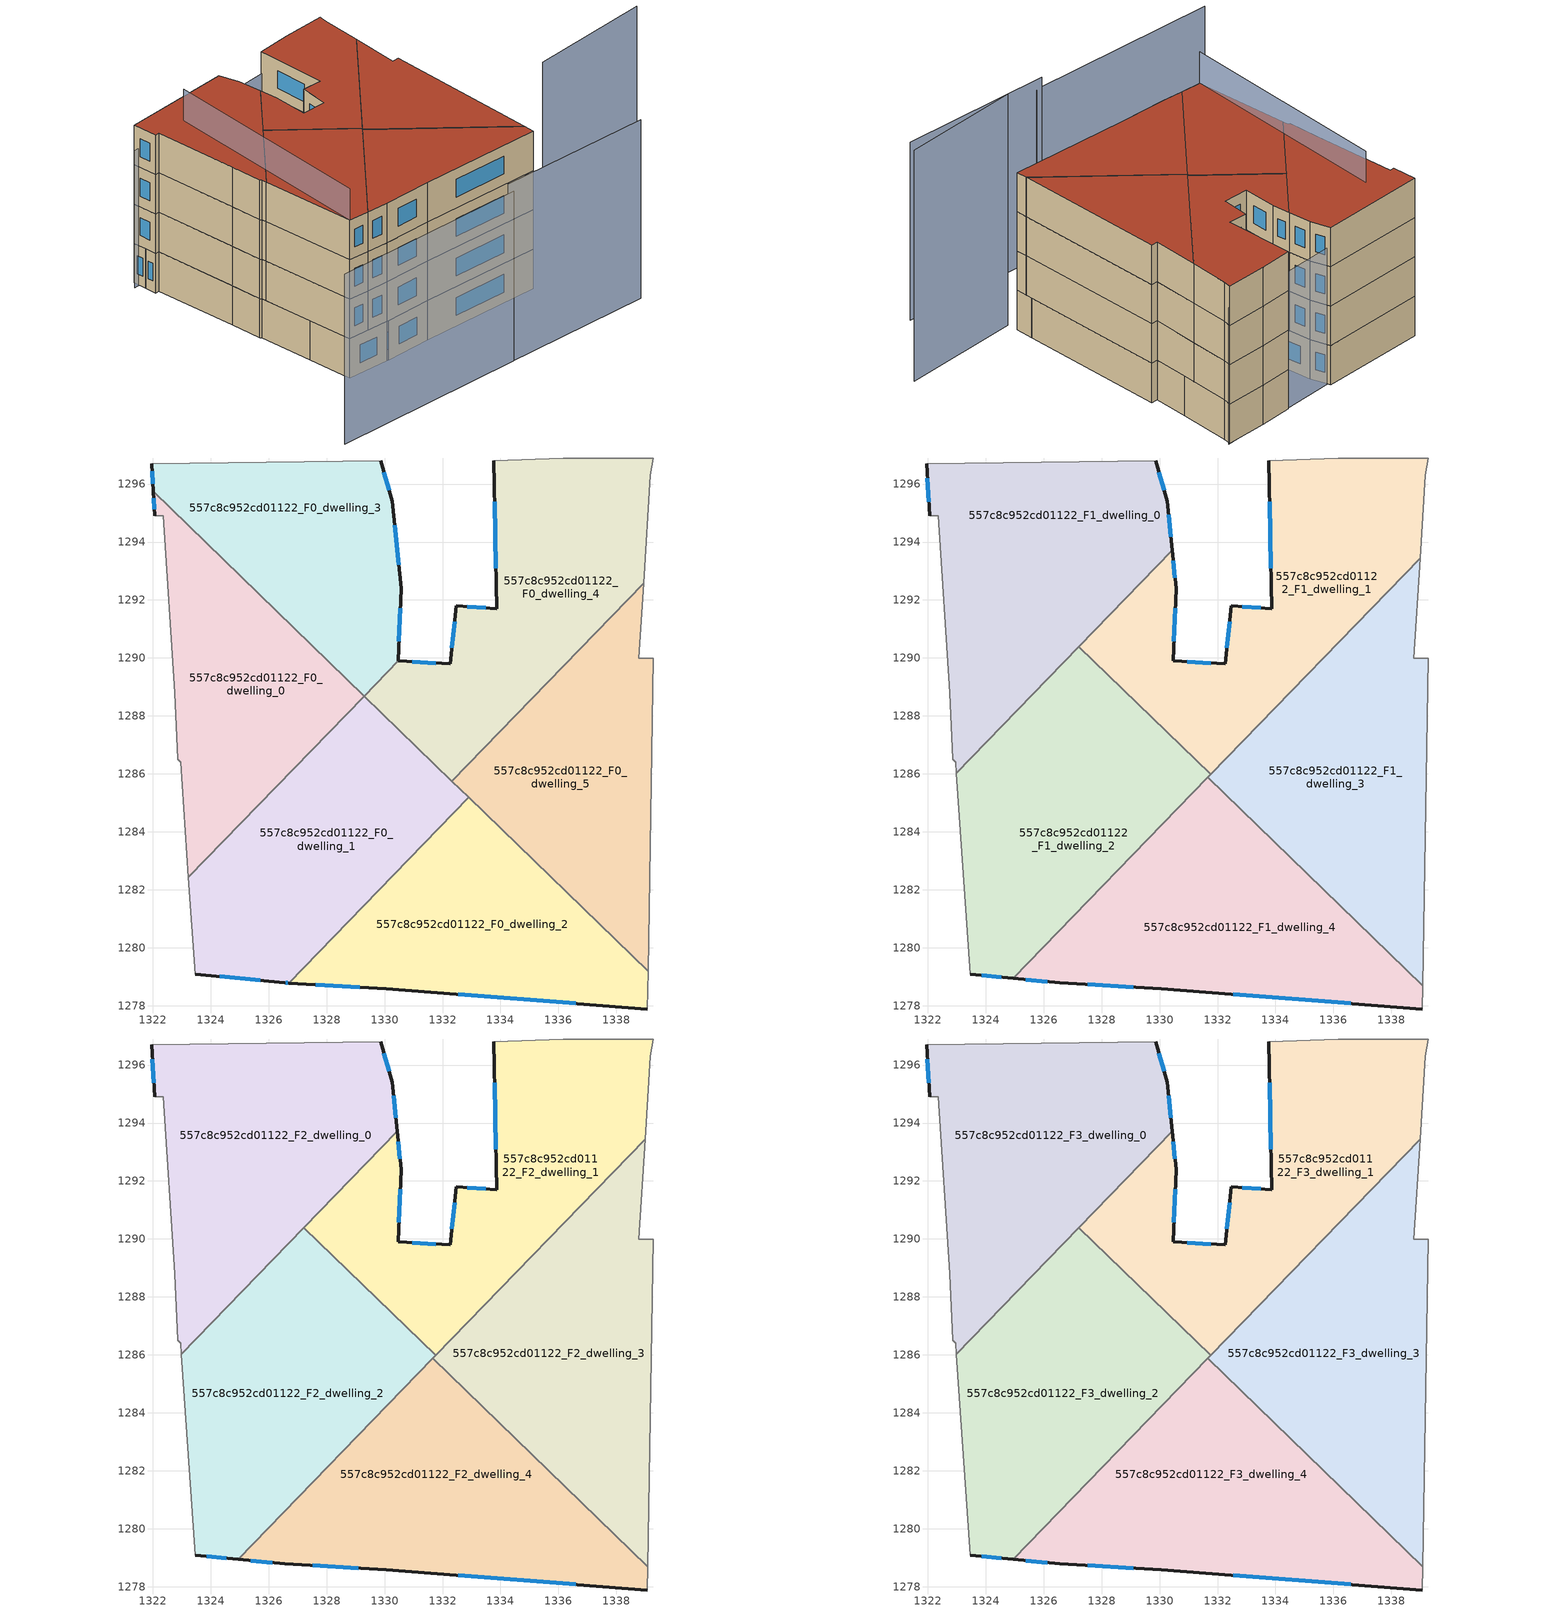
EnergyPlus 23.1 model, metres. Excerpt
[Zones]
557c8c952cd01122_F0_dwelling_0
 floor ground (EU_floor_Construction): 1322.36,1294.9 1322.06,1294.9 1322.02,1295.75 1329.3,1288.69 1323.23,1282.43 1322.96,1286.4 1322.86,1286.5 1322.76,1288.8 z0
 wall outside (EU_wall_Construction): 1322.02,1295.75 1322.06,1294.9 z0:3
 wall adiabatic (EU_wall_Construction): 1322.06,1294.9 1322.36,1294.9 1322.76,1288.8 1322.86,1286.5 1322.96,1286.4 1323.23,1282.43 z0:3
 wall to 557c8c952cd01122_F0_dwelling_3 (EU_wall_Construction): 1329.3,1288.69 1322.02,1295.75 z0:3
 wall to 557c8c952cd01122_F0_dwelling_1 (EU_wall_Construction): 1323.23,1282.43 1329.3,1288.69 z0:3
 window (EU_Window_Construction): 1322.03,1295.51 1322.05,1295.13 z0.83:2.17
557c8c952cd01122_F0_dwelling_1
 floor ground (EU_floor_Construction): 1332.91,1285.19 1326.69,1278.78 1326.56,1278.79 1323.46,1279.09 1323.23,1282.43 1329.3,1288.69 z0
 wall outside (EU_wall_Construction): 1323.46,1279.09 1326.56,1278.79 1326.69,1278.78 z0:3
 wall to 557c8c952cd01122_F0_dwelling_2 (EU_wall_Construction): 1326.69,1278.78 1332.91,1285.19 z0:3
 wall adiabatic (EU_wall_Construction): 1323.23,1282.43 1323.46,1279.09 z0:3
 wall to 557c8c952cd01122_F0_dwelling_4 (EU_wall_Construction): 1332.32,1285.75 1329.3,1288.69 z0:3
 wall to 557c8c952cd01122_F0_dwelling_5 (EU_wall_Construction): 1332.9,1285.19 1332.32,1285.75 z0:3
 window (EU_Window_Construction): 1326.6,1278.79 1326.66,1278.78 / 1324.31,1279.01 1325.71,1278.87 z0.83:2.17
557c8c952cd01122_F0_dwelling_2
 floor ground (EU_floor_Construction): 1339.09,1279.19 1339.07,1277.89 1330.06,1278.59 1326.69,1278.78 1332.91,1285.19 z0
 wall outside (EU_wall_Construction): 1326.69,1278.78 1330.06,1278.59 1339.07,1277.89 z0:3
 wall adiabatic (EU_wall_Construction): 1339.07,1277.89 1339.09,1279.19 z0:3
 wall to 557c8c952cd01122_F0_dwelling_5 (EU_wall_Construction): 1339.09,1279.19 1332.91,1285.19 z0:3
 window (EU_Window_Construction): 1332.54,1278.4 1336.59,1278.08 / 1327.62,1278.73 1329.14,1278.64 z0.83:2.17
557c8c952cd01122_F0_dwelling_3
 floor ground (EU_floor_Construction): 1329.87,1296.8 1330.27,1295.4 1330.57,1292.4 1330.47,1289.9 1329.3,1288.69 1322.02,1295.75 1321.96,1296.7 z0
 wall outside (EU_wall_Construction): 1321.96,1296.7 1322.02,1295.75 / 1330.47,1289.9 1330.57,1292.4 1330.27,1295.4 1329.87,1296.8 z0:3
 wall adiabatic (EU_wall_Construction): 1329.87,1296.8 1321.96,1296.7 z0:3
 wall to 557c8c952cd01122_F0_dwelling_4 (EU_wall_Construction): 1329.3,1288.69 1330.47,1289.9 z0:3
 window (EU_Window_Construction): 1321.98,1296.44 1322,1296.01 / 1330.16,1295.79 1329.98,1296.42 / 1330.48,1293.22 1330.35,1294.57 / 1330.49,1290.58 1330.54,1291.71 z0.83:2.17
557c8c952cd01122_F0_dwelling_4
 floor ground (EU_floor_Construction): 1339.28,1296.9 1339.18,1296.3 1338.94,1292.58 1332.32,1285.75 1329.3,1288.69 1330.47,1289.9 1332.27,1289.8 1332.47,1291.8 1333.87,1291.7 1333.77,1296.8 1336.17,1296.9 z0
 wall outside (EU_wall_Construction): 1333.77,1296.8 1333.87,1291.7 1332.47,1291.8 1332.27,1289.8 1330.47,1289.9 z0:3
 wall adiabatic (EU_wall_Construction): 1338.94,1292.58 1339.18,1296.3 1339.28,1296.9 1336.17,1296.9 1333.77,1296.8 z0:3
 wall to 557c8c952cd01122_F0_dwelling_5 (EU_wall_Construction): 1332.32,1285.75 1338.94,1292.58 z0:3
 window (EU_Window_Construction): 1331.77,1289.82 1330.96,1289.87 / 1332.41,1291.25 1332.32,1290.35 / 1333.48,1291.72 1332.85,1291.77 / 1333.8,1295.4 1333.84,1293.1 z0.83:2.17
557c8c952cd01122_F0_dwelling_5
 floor ground (EU_floor_Construction): 1338.94,1292.58 1338.77,1289.99 1339.27,1290 1339.09,1279.19 1332.32,1285.75 z0
 wall adiabatic (EU_wall_Construction): 1339.09,1279.19 1339.27,1290 1338.77,1289.99 1338.94,1292.58 z0:3
557c8c952cd01122_F1_dwelling_0
 floor to 557c8c952cd01122_F0_dwelling_0 (EU_floor_Construction): 1322.36,1294.9 1322.06,1294.9 1322.02,1295.75 1327.37,1290.55 1322.99,1286.03 1322.96,1286.4 1322.86,1286.5 1322.76,1288.8 z3
 floor to 557c8c952cd01122_F0_dwelling_3 (EU_floor_Construction): 1329.87,1296.8 1330.27,1295.4 1330.44,1293.71 1327.37,1290.55 1322.02,1295.75 1321.96,1296.7 z3
 wall outside (EU_wall_Construction): 1321.96,1296.7 1322.06,1294.9 / 1330.44,1293.71 1330.27,1295.4 1329.87,1296.8 z3:6
 wall adiabatic (EU_wall_Construction): 1322.06,1294.9 1322.36,1294.9 1322.76,1288.8 1322.86,1286.5 1322.96,1286.4 1322.98,1286.03 / 1329.87,1296.8 1321.96,1296.7 z3:6
 wall to 557c8c952cd01122_F1_dwelling_2 (EU_wall_Construction): 1322.98,1286.03 1327.22,1290.4 z3:6
 wall to 557c8c952cd01122_F1_dwelling_1 (EU_wall_Construction): 1327.22,1290.4 1330.44,1293.71 z3:6
 window (EU_Window_Construction): 1321.99,1296.21 1322.03,1295.4 / 1330.16,1295.79 1329.98,1296.42 / 1330.39,1294.18 1330.31,1294.94 z3.83:5.17
557c8c952cd01122_F1_dwelling_1
 floor to 557c8c952cd01122_F0_dwelling_4 (EU_floor_Construction): 1339.28,1296.9 1339.18,1296.3 1338.99,1293.43 1331.92,1286.14 1329.3,1288.69 1330.47,1289.9 1332.27,1289.8 1332.47,1291.8 1333.87,1291.7 1333.77,1296.8 1336.17,1296.9 z3
 floor to 557c8c952cd01122_F0_dwelling_3 (EU_floor_Construction): 1330.44,1293.71 1330.57,1292.4 1330.47,1289.9 1329.3,1288.69 1327.37,1290.55 z3
 floor to 557c8c952cd01122_F0_dwelling_0 (EU_floor_Construction): 1329.3,1288.69 1329.14,1288.53 1327.22,1290.39 1327.37,1290.55 z3
 floor to 557c8c952cd01122_F0_dwelling_1 (EU_floor_Construction): 1331.92,1286.14 1331.77,1285.98 1329.14,1288.53 1329.3,1288.69 z3
 wall outside (EU_wall_Construction): 1333.77,1296.8 1333.87,1291.7 1332.47,1291.8 1332.27,1289.8 1330.47,1289.9 1330.57,1292.4 1330.44,1293.71 z3:6
 wall adiabatic (EU_wall_Construction): 1338.99,1293.43 1339.18,1296.3 1339.28,1296.9 1336.17,1296.9 1333.77,1296.8 z3:6
 wall to 557c8c952cd01122_F1_dwelling_2 (EU_wall_Construction): 1327.22,1290.39 1331.77,1285.98 z3:6
 wall to 557c8c952cd01122_F1_dwelling_3 (EU_wall_Construction): 1331.77,1285.98 1338.99,1293.43 z3:6
 window (EU_Window_Construction): 1332.41,1291.25 1332.32,1290.35 / 1333.48,1291.72 1332.85,1291.77 / 1333.8,1295.4 1333.84,1293.1 / 1330.53,1292.76 1330.47,1293.35 / 1330.49,1290.58 1330.54,1291.71 / 1331.77,1289.82 1330.96,1289.87 z3.83:5.17
557c8c952cd01122_F1_dwelling_2
 floor to 557c8c952cd01122_F0_dwelling_1 (EU_floor_Construction): 1331.77,1285.98 1324.94,1278.95 1323.46,1279.09 1323.23,1282.43 1329.14,1288.53 z3
 floor to 557c8c952cd01122_F0_dwelling_0 (EU_floor_Construction): 1329.14,1288.53 1323.23,1282.43 1322.99,1286.03 1327.22,1290.39 z3
 wall outside (EU_wall_Construction): 1323.46,1279.09 1324.94,1278.95 z3:6
 wall adiabatic (EU_wall_Construction): 1322.98,1286.03 1323.46,1279.09 z3:6
 wall to 557c8c952cd01122_F1_dwelling_4 (EU_wall_Construction): 1324.94,1278.95 1331.66,1285.88 z3:6
 wall to 557c8c952cd01122_F1_dwelling_3 (EU_wall_Construction): 1331.66,1285.88 1331.77,1285.98 z3:6
 window (EU_Window_Construction): 1323.87,1279.05 1324.54,1278.99 z3.83:5.17
557c8c952cd01122_F1_dwelling_3
 floor to 557c8c952cd01122_F0_dwelling_5 (EU_floor_Construction): 1338.94,1292.57 1338.77,1289.99 1339.27,1290 1339.09,1279.19 1332.32,1285.75 z3
 floor to 557c8c952cd01122_F0_dwelling_4 (EU_floor_Construction): 1338.99,1293.43 1338.94,1292.57 1332.32,1285.75 1331.92,1286.14 z3
 floor to 557c8c952cd01122_F0_dwelling_1 (EU_floor_Construction): 1332.9,1285.19 1332.65,1284.92 1331.66,1285.88 1331.92,1286.14 z3
 floor to 557c8c952cd01122_F0_dwelling_2 (EU_floor_Construction): 1339.09,1279.19 1339.08,1278.68 1332.65,1284.92 1332.9,1285.19 z3
 wall adiabatic (EU_wall_Construction): 1339.08,1278.68 1339.27,1290 1338.77,1289.99 1338.99,1293.43 z3:6
 wall to 557c8c952cd01122_F1_dwelling_4 (EU_wall_Construction): 1331.66,1285.88 1339.08,1278.68 z3:6
557c8c952cd01122_F1_dwelling_4
 floor to 557c8c952cd01122_F0_dwelling_2 (EU_floor_Construction): 1339.08,1278.68 1339.07,1277.89 1330.06,1278.59 1326.69,1278.78 1332.65,1284.92 z3
 floor to 557c8c952cd01122_F0_dwelling_1 (EU_floor_Construction): 1332.65,1284.92 1326.69,1278.78 1326.56,1278.79 1324.94,1278.95 1331.66,1285.88 z3
 wall outside (EU_wall_Construction): 1324.94,1278.95 1326.56,1278.79 1330.06,1278.59 1339.07,1277.89 z3:6
 wall adiabatic (EU_wall_Construction): 1339.07,1277.89 1339.08,1278.68 z3:6
 window (EU_Window_Construction): 1325.39,1278.9 1326.12,1278.83 / 1332.54,1278.4 1336.59,1278.08 / 1327.52,1278.73 1329.1,1278.64 z3.83:5.17
557c8c952cd01122_F2_dwelling_0
 floor to 557c8c952cd01122_F1_dwelling_0 (EU_floor_Construction): 1329.87,1296.8 1330.27,1295.4 1330.44,1293.71 1322.98,1286.03 1322.96,1286.4 1322.86,1286.5 1322.76,1288.8 1322.36,1294.9 1322.06,1294.9 1321.96,1296.7 z6
 wall outside (EU_wall_Construction): 1321.96,1296.7 1322.06,1294.9 / 1330.44,1293.71 1330.27,1295.4 1329.87,1296.8 z6:9
 wall adiabatic (EU_wall_Construction): 1322.06,1294.9 1322.36,1294.9 1322.76,1288.8 1322.86,1286.5 1322.96,1286.4 1322.98,1286.03 / 1329.87,1296.8 1321.96,1296.7 z6:9
 wall to 557c8c952cd01122_F2_dwelling_2 (EU_wall_Construction): 1322.98,1286.03 1327.22,1290.4 z6:9
 wall to 557c8c952cd01122_F2_dwelling_1 (EU_wall_Construction): 1327.22,1290.4 1330.44,1293.71 z6:9
 window (EU_Window_Construction): 1321.99,1296.21 1322.03,1295.4 / 1330.16,1295.79 1329.98,1296.42 / 1330.39,1294.18 1330.31,1294.94 z6.83:8.17
557c8c952cd01122_F2_dwelling_1
 floor to 557c8c952cd01122_F1_dwelling_1 (EU_floor_Construction): 1339.28,1296.9 1339.18,1296.3 1338.99,1293.43 1331.77,1285.98 1327.22,1290.39 1330.44,1293.71 1330.57,1292.4 1330.47,1289.9 1332.27,1289.8 1332.47,1291.8 1333.87,1291.7 1333.77,1296.8 1336.17,1296.9 z6
 wall outside (EU_wall_Construction): 1333.77,1296.8 1333.87,1291.7 1332.47,1291.8 1332.27,1289.8 1330.47,1289.9 1330.57,1292.4 1330.44,1293.71 z6:9
 wall adiabatic (EU_wall_Construction): 1338.99,1293.43 1339.18,1296.3 1339.28,1296.9 1336.17,1296.9 1333.77,1296.8 z6:9
 wall to 557c8c952cd01122_F2_dwelling_2 (EU_wall_Construction): 1327.22,1290.39 1331.77,1285.98 z6:9
 wall to 557c8c952cd01122_F2_dwelling_3 (EU_wall_Construction): 1331.77,1285.98 1338.99,1293.43 z6:9
 window (EU_Window_Construction): 1332.41,1291.25 1332.32,1290.35 / 1333.48,1291.72 1332.85,1291.77 / 1333.8,1295.4 1333.84,1293.1 / 1330.53,1292.76 1330.47,1293.35 / 1330.49,1290.58 1330.54,1291.71 / 1331.77,1289.82 1330.96,1289.87 z6.83:8.17
557c8c952cd01122_F2_dwelling_2
 floor to 557c8c952cd01122_F1_dwelling_2 (EU_floor_Construction): 1331.77,1285.98 1324.94,1278.95 1323.46,1279.09 1322.98,1286.03 1327.22,1290.39 z6
 wall outside (EU_wall_Construction): 1323.46,1279.09 1324.94,1278.95 z6:9
 wall adiabatic (EU_wall_Construction): 1322.98,1286.03 1323.46,1279.09 z6:9
 wall to 557c8c952cd01122_F2_dwelling_4 (EU_wall_Construction): 1324.94,1278.95 1331.66,1285.88 z6:9
 wall to 557c8c952cd01122_F2_dwelling_3 (EU_wall_Construction): 1331.66,1285.88 1331.77,1285.98 z6:9
 window (EU_Window_Construction): 1323.87,1279.05 1324.54,1278.99 z6.83:8.17
557c8c952cd01122_F2_dwelling_3
 floor to 557c8c952cd01122_F1_dwelling_3 (EU_floor_Construction): 1338.99,1293.43 1338.77,1289.99 1339.27,1290 1339.08,1278.68 1331.66,1285.88 z6
 wall adiabatic (EU_wall_Construction): 1339.08,1278.68 1339.27,1290 1338.77,1289.99 1338.99,1293.43 z6:9
 wall to 557c8c952cd01122_F2_dwelling_4 (EU_wall_Construction): 1331.66,1285.88 1339.08,1278.68 z6:9
557c8c952cd01122_F2_dwelling_4
 floor to 557c8c952cd01122_F1_dwelling_4 (EU_floor_Construction): 1339.08,1278.68 1339.07,1277.89 1330.06,1278.59 1326.56,1278.79 1324.94,1278.95 1331.66,1285.88 z6
 wall outside (EU_wall_Construction): 1324.94,1278.95 1326.56,1278.79 1330.06,1278.59 1339.07,1277.89 z6:9
 wall adiabatic (EU_wall_Construction): 1339.07,1277.89 1339.08,1278.68 z6:9
 window (EU_Window_Construction): 1325.39,1278.9 1326.12,1278.83 / 1332.54,1278.4 1336.59,1278.08 / 1327.52,1278.73 1329.1,1278.64 z6.83:8.17
557c8c952cd01122_F3_dwelling_0
 floor to 557c8c952cd01122_F2_dwelling_0 (EU_floor_Construction): 1329.87,1296.8 1330.27,1295.4 1330.44,1293.71 1322.98,1286.03 1322.96,1286.4 1322.86,1286.5 1322.76,1288.8 1322.36,1294.9 1322.06,1294.9 1321.96,1296.7 z9
 wall outside (EU_wall_Construction): 1321.96,1296.7 1322.06,1294.9 / 1330.44,1293.71 1330.27,1295.4 1329.87,1296.8 z9:12
 wall adiabatic (EU_wall_Construction): 1322.06,1294.9 1322.36,1294.9 1322.76,1288.8 1322.86,1286.5 1322.96,1286.4 1322.98,1286.03 / 1329.87,1296.8 1321.96,1296.7 z9:12
 wall to 557c8c952cd01122_F3_dwelling_2 (EU_wall_Construction): 1322.98,1286.03 1327.22,1290.4 z9:12
 wall to 557c8c952cd01122_F3_dwelling_1 (EU_wall_Construction): 1327.22,1290.4 1330.44,1293.71 z9:12
 window (EU_Window_Construction): 1321.99,1296.21 1322.03,1295.4 / 1330.16,1295.79 1329.98,1296.42 / 1330.39,1294.18 1330.31,1294.94 z9.83:11.17
 roof outside (EU_roof_Construction): 1322.98,1286.03 1330.44,1293.71 1330.27,1295.4 1329.87,1296.8 1321.96,1296.7 1322.06,1294.9 1322.36,1294.9 1322.76,1288.8 1322.86,1286.5 1322.96,1286.4 z12
557c8c952cd01122_F3_dwelling_1
 floor to 557c8c952cd01122_F2_dwelling_1 (EU_floor_Construction): 1339.28,1296.9 1339.18,1296.3 1338.99,1293.43 1331.77,1285.98 1327.22,1290.39 1330.44,1293.71 1330.57,1292.4 1330.47,1289.9 1332.27,1289.8 1332.47,1291.8 1333.87,1291.7 1333.77,1296.8 1336.17,1296.9 z9
 wall outside (EU_wall_Construction): 1333.77,1296.8 1333.87,1291.7 1332.47,1291.8 1332.27,1289.8 1330.47,1289.9 1330.57,1292.4 1330.44,1293.71 z9:12
 wall adiabatic (EU_wall_Construction): 1338.99,1293.43 1339.18,1296.3 1339.28,1296.9 1336.17,1296.9 1333.77,1296.8 z9:12
 wall to 557c8c952cd01122_F3_dwelling_2 (EU_wall_Construction): 1327.22,1290.39 1331.77,1285.98 z9:12
 wall to 557c8c952cd01122_F3_dwelling_3 (EU_wall_Construction): 1331.77,1285.98 1338.99,1293.43 z9:12
 window (EU_Window_Construction): 1332.41,1291.25 1332.32,1290.35 / 1333.48,1291.72 1332.85,1291.77 / 1333.8,1295.4 1333.84,1293.1 / 1330.53,1292.76 1330.47,1293.35 / 1330.49,1290.58 1330.54,1291.71 / 1331.77,1289.82 1330.96,1289.87 z9.83:11.17
 roof outside (EU_roof_Construction): 1338.99,1293.43 1339.18,1296.3 1339.28,1296.9 1336.17,1296.9 1333.77,1296.8 1333.87,1291.7 1332.47,1291.8 1332.27,1289.8 1330.47,1289.9 1330.57,1292.4 1330.44,1293.71 1327.22,1290.39 1331.77,1285.98 z12
557c8c952cd01122_F3_dwelling_2
 floor to 557c8c952cd01122_F2_dwelling_2 (EU_floor_Construction): 1331.77,1285.98 1324.94,1278.95 1323.46,1279.09 1322.98,1286.03 1327.22,1290.39 z9
 wall outside (EU_wall_Construction): 1323.46,1279.09 1324.94,1278.95 z9:12
 wall adiabatic (EU_wall_Construction): 1322.98,1286.03 1323.46,1279.09 z9:12
 wall to 557c8c952cd01122_F3_dwelling_4 (EU_wall_Construction): 1324.94,1278.95 1331.66,1285.88 z9:12
 wall to 557c8c952cd01122_F3_dwelling_3 (EU_wall_Construction): 1331.66,1285.88 1331.77,1285.98 z9:12
 window (EU_Window_Construction): 1323.87,1279.05 1324.54,1278.99 z9.83:11.17
 roof outside (EU_roof_Construction): 1324.94,1278.95 1331.77,1285.98 1327.22,1290.39 1322.98,1286.03 1323.46,1279.09 z12
557c8c952cd01122_F3_dwelling_3
 floor to 557c8c952cd01122_F2_dwelling_3 (EU_floor_Construction): 1338.99,1293.43 1338.77,1289.99 1339.27,1290 1339.08,1278.68 1331.66,1285.88 z9
 wall adiabatic (EU_wall_Construction): 1339.08,1278.68 1339.27,1290 1338.77,1289.99 1338.99,1293.43 z9:12
 wall to 557c8c952cd01122_F3_dwelling_4 (EU_wall_Construction): 1331.66,1285.88 1339.08,1278.68 z9:12
 roof outside (EU_roof_Construction): 1339.08,1278.68 1339.27,1290 1338.77,1289.99 1338.99,1293.43 1331.66,1285.88 z12
557c8c952cd01122_F3_dwelling_4
 floor to 557c8c952cd01122_F2_dwelling_4 (EU_floor_Construction): 1339.08,1278.68 1339.07,1277.89 1330.06,1278.59 1326.56,1278.79 1324.94,1278.95 1331.66,1285.88 z9
 wall outside (EU_wall_Construction): 1324.94,1278.95 1326.56,1278.79 1330.06,1278.59 1339.07,1277.89 z9:12
 wall adiabatic (EU_wall_Construction): 1339.07,1277.89 1339.08,1278.68 z9:12
 window (EU_Window_Construction): 1325.39,1278.9 1326.12,1278.83 / 1332.54,1278.4 1336.59,1278.08 / 1327.52,1278.73 1329.1,1278.64 z9.83:11.17
 roof outside (EU_roof_Construction): 1339.07,1277.89 1339.08,1278.68 1331.66,1285.88 1324.94,1278.95 1326.56,1278.79 1330.06,1278.59 z12
shading: 1317.7,1274 1332.16,1272.98 z0:12.9; 1331.72,1273.02 1343.02,1272.16 z0:13.6; 1324.52,1294.79 1323.46,1279.09 z0:14.4; 1347.97,1277.28 1339.09,1277.06 z0:17.6; 1339.36,1296.9 1321.6,1296.31 z0:10.4
[Building]
EU S2 Campaign: North Axis=0; Terrain=City; Solar Distribution=FullExterior
[Site:Location]
Lyon-Bron: Latitude=45.75; Longitude=5; Time Zone=1; Elevation=198
[SizingPeriod:WeatherFileDays]
AnnualSizingPeriod: Begin Month=1; Begin Day of Month=1; End Month=12; End Day of Month=31; Day of Week for Start Day=Monday; Use Weather File Daylight Saving Period=No; Use Weather File Rain and Snow Indicators=No
[MATERIAL]
EU_InternalMass_Material: Roughness=MediumRough; Thickness=0.1; Conductivity=1; Density=1800; Specific Heat=900; Thermal Absorptance=0.9; Solar Absorptance=0.7; Visible Absorptance=0.7
[MATERIAL:NOMASS] Roughness=MediumRough; Thermal Absorptance=0.9; Solar Absorptance=0.7; Visible Absorptance=0.7
Name | Thermal Resistance
EU_wall_NoMass | 0.87146
EU_roof_NoMass | 0.842276
EU_floor_NoMass | 0.496999
[WINDOWMATERIAL:SIMPLEGLAZINGSYSTEM]
EU_Window_SimpleGlazing: UFactor=2.2525; Solar Heat Gain Coefficient=0.76; Visible Transmittance=0.76
[CONSTRUCTION]
EU_wall_Construction: EU_wall_NoMass
EU_roof_Construction: EU_roof_NoMass
EU_floor_Construction: EU_floor_NoMass
EU_Window_Construction: EU_Window_SimpleGlazing
EU_InternalMass_Construction: EU_InternalMass_Material
[ZONE] Type=1; Multiplier=1; Ceiling Height=autocalculate; Floor Area=autocalculate; Part of Total Floor Area=Yes
Name | Volume
557c8c952cd01122_F0_dwelling_0 | 128.106
557c8c952cd01122_F1_dwelling_0; 557c8c952cd01122_F2_dwelling_0; 557c8c952cd01122_F3_dwelling_0 | 166.336
557c8c952cd01122_F0_dwelling_1 | 149.116
557c8c952cd01122_F1_dwelling_1; 557c8c952cd01122_F2_dwelling_1; 557c8c952cd01122_F3_dwelling_1 | 166.33
557c8c952cd01122_F0_dwelling_2 | 138.602
557c8c952cd01122_F1_dwelling_2; 557c8c952cd01122_F2_dwelling_2; 557c8c952cd01122_F3_dwelling_2 | 166.327
557c8c952cd01122_F0_dwelling_3 | 123.724
557c8c952cd01122_F1_dwelling_3; 557c8c952cd01122_F2_dwelling_3; 557c8c952cd01122_F3_dwelling_3 | 166.335
557c8c952cd01122_F0_dwelling_4 | 153.524
557c8c952cd01122_F1_dwelling_4; 557c8c952cd01122_F2_dwelling_4; 557c8c952cd01122_F3_dwelling_4 | 166.32
557c8c952cd01122_F0_dwelling_5 | 138.608
[INTERNALMASS] Construction=EU_InternalMass_Construction
Name | Zone or ZoneList | Surface Area
557c8c952cd01122_F0_dwelling_0_EU_InternalMass | 557c8c952cd01122_F0_dwelling_0 | 42.7016
557c8c952cd01122_F0_dwelling_1_EU_InternalMass | 557c8c952cd01122_F0_dwelling_1 | 49.7057
557c8c952cd01122_F0_dwelling_2_EU_InternalMass | 557c8c952cd01122_F0_dwelling_2 | 46.2007
557c8c952cd01122_F0_dwelling_3_EU_InternalMass | 557c8c952cd01122_F0_dwelling_3 | 41.2415
557c8c952cd01122_F0_dwelling_4_EU_InternalMass | 557c8c952cd01122_F0_dwelling_4 | 51.1736
557c8c952cd01122_F0_dwelling_5_EU_InternalMass | 557c8c952cd01122_F0_dwelling_5 | 46.2025
557c8c952cd01122_F1_dwelling_0_EU_InternalMass | 557c8c952cd01122_F1_dwelling_0 | 55.4449
557c8c952cd01122_F1_dwelling_1_EU_InternalMass | 557c8c952cd01122_F1_dwelling_1 | 55.4436
557c8c952cd01122_F1_dwelling_2_EU_InternalMass | 557c8c952cd01122_F1_dwelling_2 | 55.4419
557c8c952cd01122_F1_dwelling_3_EU_InternalMass | 557c8c952cd01122_F1_dwelling_3 | 55.4436
557c8c952cd01122_F1_dwelling_4_EU_InternalMass | 557c8c952cd01122_F1_dwelling_4 | 55.4406
557c8c952cd01122_F2_dwelling_0_EU_InternalMass | 557c8c952cd01122_F2_dwelling_0 | 55.4449
557c8c952cd01122_F2_dwelling_1_EU_InternalMass | 557c8c952cd01122_F2_dwelling_1 | 55.4436
557c8c952cd01122_F2_dwelling_2_EU_InternalMass | 557c8c952cd01122_F2_dwelling_2 | 55.4419
557c8c952cd01122_F2_dwelling_3_EU_InternalMass | 557c8c952cd01122_F2_dwelling_3 | 55.4436
557c8c952cd01122_F2_dwelling_4_EU_InternalMass | 557c8c952cd01122_F2_dwelling_4 | 55.4406
557c8c952cd01122_F3_dwelling_0_EU_InternalMass | 557c8c952cd01122_F3_dwelling_0 | 55.4449
557c8c952cd01122_F3_dwelling_1_EU_InternalMass | 557c8c952cd01122_F3_dwelling_1 | 55.4436
557c8c952cd01122_F3_dwelling_2_EU_InternalMass | 557c8c952cd01122_F3_dwelling_2 | 55.4419
557c8c952cd01122_F3_dwelling_3_EU_InternalMass | 557c8c952cd01122_F3_dwelling_3 | 55.4436
557c8c952cd01122_F3_dwelling_4_EU_InternalMass | 557c8c952cd01122_F3_dwelling_4 | 55.4406
[OTHEREQUIPMENT] Fuel Type=Electricity; Design Level Calculation Method=Watts/Area; Power per Zone Floor Area=1; Fraction Latent=0; Fraction Radiant=0; Fraction Lost=0; Carbon Dioxide Generation Rate=0; EndUse Subcategory=EU_Step8_InternalGains
Name | Zone or ZoneList or Space or SpaceList | Schedule
EU_Step8_InternalGain_557c8c952cd01122_F0_dwelling_0_f000 | 557c8c952cd01122_F0_dwelling_0 | EU_Step8_GainSchedule_557c8c952cd01122_F0_dwelling_0_f000
EU_Step8_InternalGain_557c8c952cd01122_F0_dwelling_1_f000 | 557c8c952cd01122_F0_dwelling_1 | EU_Step8_GainSchedule_557c8c952cd01122_F0_dwelling_1_f000
EU_Step8_InternalGain_557c8c952cd01122_F0_dwelling_2_f000 | 557c8c952cd01122_F0_dwelling_2 | EU_Step8_GainSchedule_557c8c952cd01122_F0_dwelling_2_f000
EU_Step8_InternalGain_557c8c952cd01122_F0_dwelling_3_f000 | 557c8c952cd01122_F0_dwelling_3 | EU_Step8_GainSchedule_557c8c952cd01122_F0_dwelling_3_f000
EU_Step8_InternalGain_557c8c952cd01122_F0_dwelling_4_f000 | 557c8c952cd01122_F0_dwelling_4 | EU_Step8_GainSchedule_557c8c952cd01122_F0_dwelling_4_f000
EU_Step8_InternalGain_557c8c952cd01122_F0_dwelling_5_f000 | 557c8c952cd01122_F0_dwelling_5 | EU_Step8_GainSchedule_557c8c952cd01122_F0_dwelling_5_f000
EU_Step8_InternalGain_557c8c952cd01122_F1_dwelling_0_f000 | 557c8c952cd01122_F1_dwelling_0 | EU_Step8_GainSchedule_557c8c952cd01122_F1_dwelling_0_f000
EU_Step8_InternalGain_557c8c952cd01122_F1_dwelling_1_f000 | 557c8c952cd01122_F1_dwelling_1 | EU_Step8_GainSchedule_557c8c952cd01122_F1_dwelling_1_f000
EU_Step8_InternalGain_557c8c952cd01122_F1_dwelling_2_f000 | 557c8c952cd01122_F1_dwelling_2 | EU_Step8_GainSchedule_557c8c952cd01122_F1_dwelling_2_f000
EU_Step8_InternalGain_557c8c952cd01122_F1_dwelling_3_f000 | 557c8c952cd01122_F1_dwelling_3 | EU_Step8_GainSchedule_557c8c952cd01122_F1_dwelling_3_f000
EU_Step8_InternalGain_557c8c952cd01122_F1_dwelling_4_f000 | 557c8c952cd01122_F1_dwelling_4 | EU_Step8_GainSchedule_557c8c952cd01122_F1_dwelling_4_f000
EU_Step8_InternalGain_557c8c952cd01122_F2_dwelling_0_f000 | 557c8c952cd01122_F2_dwelling_0 | EU_Step8_GainSchedule_557c8c952cd01122_F2_dwelling_0_f000
EU_Step8_InternalGain_557c8c952cd01122_F2_dwelling_1_f000 | 557c8c952cd01122_F2_dwelling_1 | EU_Step8_GainSchedule_557c8c952cd01122_F2_dwelling_1_f000
EU_Step8_InternalGain_557c8c952cd01122_F2_dwelling_2_f000 | 557c8c952cd01122_F2_dwelling_2 | EU_Step8_GainSchedule_557c8c952cd01122_F2_dwelling_2_f000
EU_Step8_InternalGain_557c8c952cd01122_F2_dwelling_3_f000 | 557c8c952cd01122_F2_dwelling_3 | EU_Step8_GainSchedule_557c8c952cd01122_F2_dwelling_3_f000
EU_Step8_InternalGain_557c8c952cd01122_F2_dwelling_4_f000 | 557c8c952cd01122_F2_dwelling_4 | EU_Step8_GainSchedule_557c8c952cd01122_F2_dwelling_4_f000
EU_Step8_InternalGain_557c8c952cd01122_F3_dwelling_0_f000 | 557c8c952cd01122_F3_dwelling_0 | EU_Step8_GainSchedule_557c8c952cd01122_F3_dwelling_0_f000
EU_Step8_InternalGain_557c8c952cd01122_F3_dwelling_1_f000 | 557c8c952cd01122_F3_dwelling_1 | EU_Step8_GainSchedule_557c8c952cd01122_F3_dwelling_1_f000
EU_Step8_InternalGain_557c8c952cd01122_F3_dwelling_2_f000 | 557c8c952cd01122_F3_dwelling_2 | EU_Step8_GainSchedule_557c8c952cd01122_F3_dwelling_2_f000
EU_Step8_InternalGain_557c8c952cd01122_F3_dwelling_3_f000 | 557c8c952cd01122_F3_dwelling_3 | EU_Step8_GainSchedule_557c8c952cd01122_F3_dwelling_3_f000
EU_Step8_InternalGain_557c8c952cd01122_F3_dwelling_4_f000 | 557c8c952cd01122_F3_dwelling_4 | EU_Step8_GainSchedule_557c8c952cd01122_F3_dwelling_4_f000
[ZONEVENTILATION:DESIGNFLOWRATE] Schedule=EU_AlwaysOn; Design Flow Rate Calculation Method=AirChanges/Hour; Air Changes per Hour=0.425; Ventilation Type=Natural; Fan Pressure Rise=0; Fan Total Efficiency=1; Constant Term Coefficient=1; Temperature Term Coefficient=0; Velocity Term Coefficient=0; Velocity Squared Term Coefficient=0; Minimum Indoor Temperature=-100; Maximum Indoor Temperature=100; Delta Temperature=-100; Minimum Outdoor Temperature=-100; Maximum Outdoor Temperature=100; Maximum Wind Speed=40
Name | Zone or ZoneList or Space or SpaceList
EU_ConstantAir_557c8c952cd01122_F0_dwelling_0 | 557c8c952cd01122_F0_dwelling_0
EU_ConstantAir_557c8c952cd01122_F0_dwelling_1 | 557c8c952cd01122_F0_dwelling_1
EU_ConstantAir_557c8c952cd01122_F0_dwelling_2 | 557c8c952cd01122_F0_dwelling_2
EU_ConstantAir_557c8c952cd01122_F0_dwelling_3 | 557c8c952cd01122_F0_dwelling_3
EU_ConstantAir_557c8c952cd01122_F0_dwelling_4 | 557c8c952cd01122_F0_dwelling_4
EU_ConstantAir_557c8c952cd01122_F0_dwelling_5 | 557c8c952cd01122_F0_dwelling_5
EU_ConstantAir_557c8c952cd01122_F1_dwelling_0 | 557c8c952cd01122_F1_dwelling_0
EU_ConstantAir_557c8c952cd01122_F1_dwelling_1 | 557c8c952cd01122_F1_dwelling_1
EU_ConstantAir_557c8c952cd01122_F1_dwelling_2 | 557c8c952cd01122_F1_dwelling_2
EU_ConstantAir_557c8c952cd01122_F1_dwelling_3 | 557c8c952cd01122_F1_dwelling_3
EU_ConstantAir_557c8c952cd01122_F1_dwelling_4 | 557c8c952cd01122_F1_dwelling_4
EU_ConstantAir_557c8c952cd01122_F2_dwelling_0 | 557c8c952cd01122_F2_dwelling_0
EU_ConstantAir_557c8c952cd01122_F2_dwelling_1 | 557c8c952cd01122_F2_dwelling_1
EU_ConstantAir_557c8c952cd01122_F2_dwelling_2 | 557c8c952cd01122_F2_dwelling_2
EU_ConstantAir_557c8c952cd01122_F2_dwelling_3 | 557c8c952cd01122_F2_dwelling_3
EU_ConstantAir_557c8c952cd01122_F2_dwelling_4 | 557c8c952cd01122_F2_dwelling_4
EU_ConstantAir_557c8c952cd01122_F3_dwelling_0 | 557c8c952cd01122_F3_dwelling_0
EU_ConstantAir_557c8c952cd01122_F3_dwelling_1 | 557c8c952cd01122_F3_dwelling_1
EU_ConstantAir_557c8c952cd01122_F3_dwelling_2 | 557c8c952cd01122_F3_dwelling_2
EU_ConstantAir_557c8c952cd01122_F3_dwelling_3 | 557c8c952cd01122_F3_dwelling_3
EU_ConstantAir_557c8c952cd01122_F3_dwelling_4 | 557c8c952cd01122_F3_dwelling_4
[HVACTEMPLATE:THERMOSTAT] Constant Heating Setpoint=20; Constant Cooling Setpoint=50
EU_HeatOnly_557c8c952cd01122_F0_dwelling_0; EU_HeatOnly_557c8c952cd01122_F0_dwelling_1; EU_HeatOnly_557c8c952cd01122_F0_dwelling_2; EU_HeatOnly_557c8c952cd01122_F0_dwelling_3; EU_HeatOnly_557c8c952cd01122_F0_dwelling_4; EU_HeatOnly_557c8c952cd01122_F0_dwelling_5; EU_HeatOnly_557c8c952cd01122_F1_dwelling_0; EU_HeatOnly_557c8c952cd01122_F1_dwelling_1; EU_HeatOnly_557c8c952cd01122_F1_dwelling_2; EU_HeatOnly_557c8c952cd01122_F1_dwelling_3; EU_HeatOnly_557c8c952cd01122_F1_dwelling_4; EU_HeatOnly_557c8c952cd01122_F2_dwelling_0; EU_HeatOnly_557c8c952cd01122_F2_dwelling_1; EU_HeatOnly_557c8c952cd01122_F2_dwelling_2; EU_HeatOnly_557c8c952cd01122_F2_dwelling_3; EU_HeatOnly_557c8c952cd01122_F2_dwelling_4; EU_HeatOnly_557c8c952cd01122_F3_dwelling_0; EU_HeatOnly_557c8c952cd01122_F3_dwelling_1; EU_HeatOnly_557c8c952cd01122_F3_dwelling_2; EU_HeatOnly_557c8c952cd01122_F3_dwelling_3; EU_HeatOnly_557c8c952cd01122_F3_dwelling_4
[HVACTEMPLATE:ZONE:IDEALLOADSAIRSYSTEM] System Availability Schedule=EU_AlwaysOn; Maximum Heating Supply Air Temperature=50; Minimum Cooling Supply Air Temperature=13; Maximum Heating Supply Air Humidity Ratio=0.0156; Minimum Cooling Supply Air Humidity Ratio=0.0077; Heating Limit=NoLimit; Cooling Limit=NoLimit; Heating Availability Schedule=EU_AlwaysOn; Cooling Availability Schedule=EU_CoolingOff; Dehumidification Control Type=ConstantSensibleHeatRatio; Cooling Sensible Heat Ratio=0.7; Dehumidification Setpoint=60; Humidification Control Type=None; Humidification Setpoint=30; Outdoor Air Method=None; Outdoor Air Flow Rate per Person=0.00944; Outdoor Air Flow Rate per Zone Floor Area=0; Outdoor Air Flow Rate per Zone=0; Demand Controlled Ventilation Type=None; Outdoor Air Economizer Type=NoEconomizer; Heat Recovery Type=None; Sensible Heat Recovery Effectiveness=0.7; Latent Heat Recovery Effectiveness=0.65
Name | Template Thermostat
557c8c952cd01122_F0_dwelling_0 | EU_HeatOnly_557c8c952cd01122_F0_dwelling_0
557c8c952cd01122_F0_dwelling_1 | EU_HeatOnly_557c8c952cd01122_F0_dwelling_1
557c8c952cd01122_F0_dwelling_2 | EU_HeatOnly_557c8c952cd01122_F0_dwelling_2
557c8c952cd01122_F0_dwelling_3 | EU_HeatOnly_557c8c952cd01122_F0_dwelling_3
557c8c952cd01122_F0_dwelling_4 | EU_HeatOnly_557c8c952cd01122_F0_dwelling_4
557c8c952cd01122_F0_dwelling_5 | EU_HeatOnly_557c8c952cd01122_F0_dwelling_5
557c8c952cd01122_F1_dwelling_0 | EU_HeatOnly_557c8c952cd01122_F1_dwelling_0
557c8c952cd01122_F1_dwelling_1 | EU_HeatOnly_557c8c952cd01122_F1_dwelling_1
557c8c952cd01122_F1_dwelling_2 | EU_HeatOnly_557c8c952cd01122_F1_dwelling_2
557c8c952cd01122_F1_dwelling_3 | EU_HeatOnly_557c8c952cd01122_F1_dwelling_3
557c8c952cd01122_F1_dwelling_4 | EU_HeatOnly_557c8c952cd01122_F1_dwelling_4
557c8c952cd01122_F2_dwelling_0 | EU_HeatOnly_557c8c952cd01122_F2_dwelling_0
557c8c952cd01122_F2_dwelling_1 | EU_HeatOnly_557c8c952cd01122_F2_dwelling_1
557c8c952cd01122_F2_dwelling_2 | EU_HeatOnly_557c8c952cd01122_F2_dwelling_2
557c8c952cd01122_F2_dwelling_3 | EU_HeatOnly_557c8c952cd01122_F2_dwelling_3
557c8c952cd01122_F2_dwelling_4 | EU_HeatOnly_557c8c952cd01122_F2_dwelling_4
557c8c952cd01122_F3_dwelling_0 | EU_HeatOnly_557c8c952cd01122_F3_dwelling_0
557c8c952cd01122_F3_dwelling_1 | EU_HeatOnly_557c8c952cd01122_F3_dwelling_1
557c8c952cd01122_F3_dwelling_2 | EU_HeatOnly_557c8c952cd01122_F3_dwelling_2
557c8c952cd01122_F3_dwelling_3 | EU_HeatOnly_557c8c952cd01122_F3_dwelling_3
557c8c952cd01122_F3_dwelling_4 | EU_HeatOnly_557c8c952cd01122_F3_dwelling_4
[SIZING:ZONE] Zone Cooling Design Supply Air Temperature Input Method=SupplyAirTemperature; Zone Cooling Design Supply Air Temperature=13; Zone Heating Design Supply Air Temperature Input Method=SupplyAirTemperature; Zone Heating Design Supply Air Temperature=50; Zone Cooling Design Supply Air Humidity Ratio=0.008; Zone Heating Design Supply Air Humidity Ratio=0.008; Cooling Design Air Flow Method=DesignDay; Cooling Design Air Flow Rate=0; Cooling Minimum Air Flow per Zone Floor Area=0.000762; Cooling Minimum Air Flow=0; Cooling Minimum Air Flow Fraction=0.2; Heating Design Air Flow Method=DesignDay; Heating Design Air Flow Rate=0; Heating Maximum Air Flow per Zone Floor Area=0.002032; Heating Maximum Air Flow=0.141576; Heating Maximum Air Flow Fraction=0.3; Account for Dedicated Outdoor Air System=No; Dedicated Outdoor Air System Control Strategy=NeutralSupplyAir; Dedicated Outdoor Air Low Setpoint Temperature for Design=autosize; Dedicated Outdoor Air High Setpoint Temperature for Design=autosize; Zone Load Sizing Method=Sensible Load Only No Latent Load; Zone Latent Cooling Design Supply Air Humidity Ratio Input Method=HumidityRatioDifference; Zone Cooling Design Supply Air Humidity Ratio Difference=0.005; Zone Latent Heating Design Supply Air Humidity Ratio Input Method=HumidityRatioDifference; Zone Humidification Design Supply Air Humidity Ratio Difference=0.005
557c8c952cd01122_F0_dwelling_0; 557c8c952cd01122_F0_dwelling_1; 557c8c952cd01122_F0_dwelling_2; 557c8c952cd01122_F0_dwelling_3; 557c8c952cd01122_F0_dwelling_4; 557c8c952cd01122_F0_dwelling_5; 557c8c952cd01122_F1_dwelling_0; 557c8c952cd01122_F1_dwelling_1; 557c8c952cd01122_F1_dwelling_2; 557c8c952cd01122_F1_dwelling_3; 557c8c952cd01122_F1_dwelling_4; 557c8c952cd01122_F2_dwelling_0; 557c8c952cd01122_F2_dwelling_1; 557c8c952cd01122_F2_dwelling_2; 557c8c952cd01122_F2_dwelling_3; 557c8c952cd01122_F2_dwelling_4; 557c8c952cd01122_F3_dwelling_0; 557c8c952cd01122_F3_dwelling_1; 557c8c952cd01122_F3_dwelling_2; 557c8c952cd01122_F3_dwelling_3; 557c8c952cd01122_F3_dwelling_4
[SCHEDULE:CONSTANT]
Name | Hourly Value
EU_AlwaysOn | 1
EU_CoolingOff | 0
[SCHEDULE:FILE] Column Number=1; Rows to Skip at Top=0; Number of Hours of Data=8760; Column Separator=Comma; Interpolate to Timestep=No; Minutes per Item=60; Adjust Schedule for Daylight Savings=Yes
Name | File
EU_Step8_GainSchedule_557c8c952cd01122_F0_dwelling_0_f000 | ../../schedules/557c8c952cd01122/557c8c952cd01122_F0_dwelling_0_f000_gain.csv
EU_Step8_GainSchedule_557c8c952cd01122_F0_dwelling_1_f000 | ../../schedules/557c8c952cd01122/557c8c952cd01122_F0_dwelling_1_f000_gain.csv
EU_Step8_GainSchedule_557c8c952cd01122_F0_dwelling_2_f000 | ../../schedules/557c8c952cd01122/557c8c952cd01122_F0_dwelling_2_f000_gain.csv
EU_Step8_GainSchedule_557c8c952cd01122_F0_dwelling_3_f000 | ../../schedules/557c8c952cd01122/557c8c952cd01122_F0_dwelling_3_f000_gain.csv
EU_Step8_GainSchedule_557c8c952cd01122_F0_dwelling_4_f000 | ../../schedules/557c8c952cd01122/557c8c952cd01122_F0_dwelling_4_f000_gain.csv
EU_Step8_GainSchedule_557c8c952cd01122_F0_dwelling_5_f000 | ../../schedules/557c8c952cd01122/557c8c952cd01122_F0_dwelling_5_f000_gain.csv
EU_Step8_GainSchedule_557c8c952cd01122_F1_dwelling_0_f000 | ../../schedules/557c8c952cd01122/557c8c952cd01122_F1_dwelling_0_f000_gain.csv
EU_Step8_GainSchedule_557c8c952cd01122_F1_dwelling_1_f000 | ../../schedules/557c8c952cd01122/557c8c952cd01122_F1_dwelling_1_f000_gain.csv
EU_Step8_GainSchedule_557c8c952cd01122_F1_dwelling_2_f000 | ../../schedules/557c8c952cd01122/557c8c952cd01122_F1_dwelling_2_f000_gain.csv
EU_Step8_GainSchedule_557c8c952cd01122_F1_dwelling_3_f000 | ../../schedules/557c8c952cd01122/557c8c952cd01122_F1_dwelling_3_f000_gain.csv
EU_Step8_GainSchedule_557c8c952cd01122_F1_dwelling_4_f000 | ../../schedules/557c8c952cd01122/557c8c952cd01122_F1_dwelling_4_f000_gain.csv
EU_Step8_GainSchedule_557c8c952cd01122_F2_dwelling_0_f000 | ../../schedules/557c8c952cd01122/557c8c952cd01122_F2_dwelling_0_f000_gain.csv
EU_Step8_GainSchedule_557c8c952cd01122_F2_dwelling_1_f000 | ../../schedules/557c8c952cd01122/557c8c952cd01122_F2_dwelling_1_f000_gain.csv
EU_Step8_GainSchedule_557c8c952cd01122_F2_dwelling_2_f000 | ../../schedules/557c8c952cd01122/557c8c952cd01122_F2_dwelling_2_f000_gain.csv
EU_Step8_GainSchedule_557c8c952cd01122_F2_dwelling_3_f000 | ../../schedules/557c8c952cd01122/557c8c952cd01122_F2_dwelling_3_f000_gain.csv
EU_Step8_GainSchedule_557c8c952cd01122_F2_dwelling_4_f000 | ../../schedules/557c8c952cd01122/557c8c952cd01122_F2_dwelling_4_f000_gain.csv
EU_Step8_GainSchedule_557c8c952cd01122_F3_dwelling_0_f000 | ../../schedules/557c8c952cd01122/557c8c952cd01122_F3_dwelling_0_f000_gain.csv
EU_Step8_GainSchedule_557c8c952cd01122_F3_dwelling_1_f000 | ../../schedules/557c8c952cd01122/557c8c952cd01122_F3_dwelling_1_f000_gain.csv
EU_Step8_GainSchedule_557c8c952cd01122_F3_dwelling_2_f000 | ../../schedules/557c8c952cd01122/557c8c952cd01122_F3_dwelling_2_f000_gain.csv
EU_Step8_GainSchedule_557c8c952cd01122_F3_dwelling_3_f000 | ../../schedules/557c8c952cd01122/557c8c952cd01122_F3_dwelling_3_f000_gain.csv
EU_Step8_GainSchedule_557c8c952cd01122_F3_dwelling_4_f000 | ../../schedules/557c8c952cd01122/557c8c952cd01122_F3_dwelling_4_f000_gain.csv
